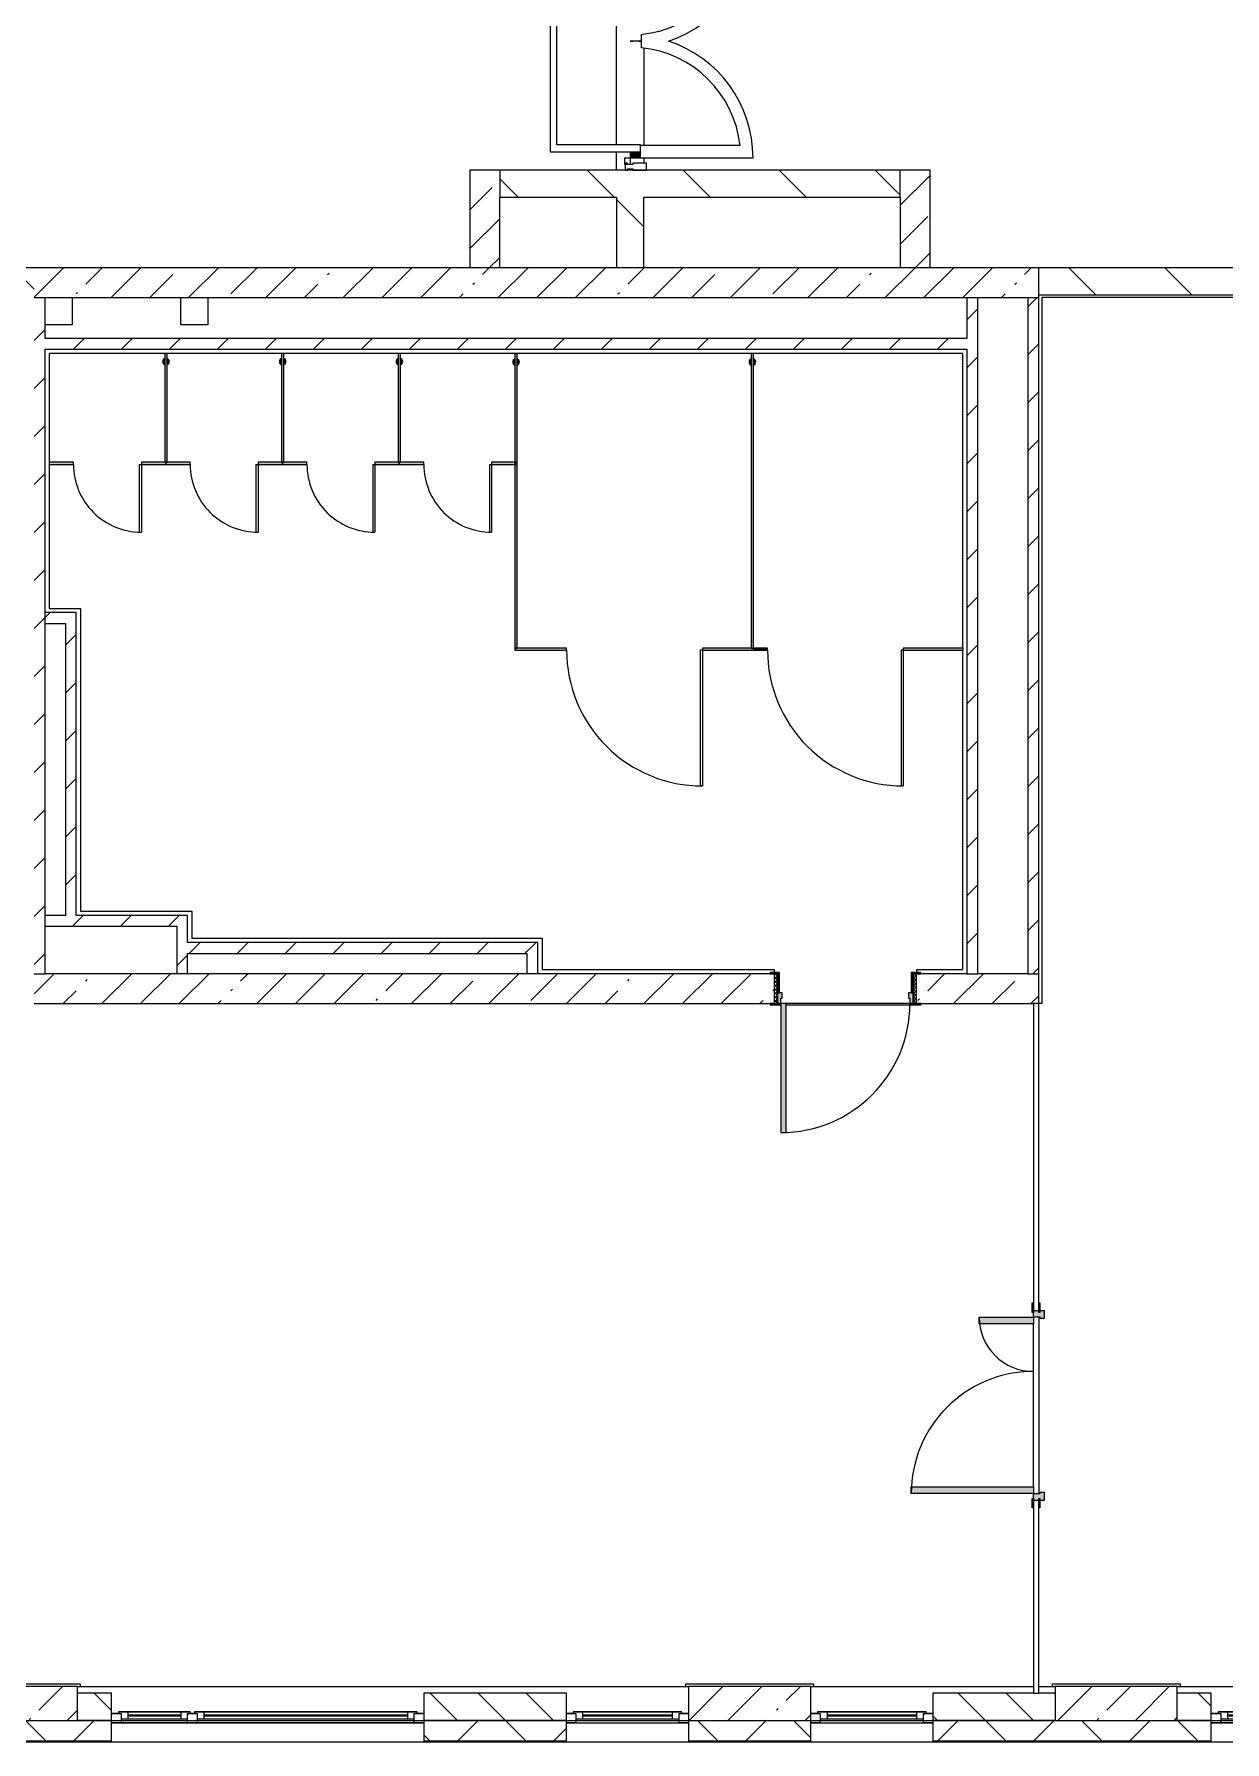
# Model space of a CAD drawing. Header units: millimetres. Extents: x 35224 to 234359, y -8553 to 29000.
# Drawn here: x 201559 to 210329, y -258 to 12321 of the extents above; entities that cross this region are included whole.
import ezdxf

# ---------------------------------------------------------------- set-up
doc = ezdxf.new("R2010")
doc.units = ezdxf.units.MM
for name, color, linetype, lineweight, true_color in [('A-DETL-GENF-3', 7, 'Continuous', 5, 0xaaaaaa), ('A-DETL-GENF-5', 7, 'Continuous', 5, 0xe2e2e2), ('A-DOOR-2', 7, 'Continuous', 5, 0xaaaaaa), ('A-DOOR-3', 7, 'Continuous', 5, 0xe2e2e2), ('A-DOOR-FRAM-2', 7, 'Continuous', 5, 0xe2e2e2), ('A-DOOR-FRAM-3', 7, 'Continuous', 5, 0xaaaaaa), ('A-FLOR-2', 7, 'Continuous', 5, 0xaaaaaa), ('A-GENM-4', 7, 'Continuous', 5, 0xe2ddcd)]:
    doc.layers.add(name, color=color, linetype=linetype, lineweight=lineweight, true_color=true_color)
for name, color, linetype, lineweight in [('A-DOOR-6', 7, 'Continuous', 5), ('A-GENM-1', 7, 'Continuous', 5), ('A-GLAZ-1', 7, 'Continuous', 5), ('A-GLAZ-CWMG-3', 7, 'Continuous', 5), ('A-WALL', 7, 'Continuous', 9), ('A-WALL-4', 7, 'Continuous', 5), ('I-WALL-3', 7, 'Continuous', 5), ('S-COLS-1', 7, 'Continuous', 5)]:
    doc.layers.add(name, color=color, linetype=linetype, lineweight=lineweight)
pattern_1 = [(45, (107348.7, 0), (-176.7767, 176.7767), [])]
pattern_2 = [(45, (107348.7, 0), (-285.1231, 285.1231), []), (45, (107633.8, 0), (-285.1231, 285.1231), [504.031, -100.806, 16.764, -84.042])]
pattern_3 = [(135, (107348.7, 0), (-353.5534, -353.5534), [])]

# ---------------------------------------------------------------- blocks, each defined once
blk = doc.blocks.new('BSC_Колонна _Прямоугольная - 250х900-23282983-3_7_2_птичка')
at = {"layer": 'S-COLS-1'}
h = blk.add_hatch(dxfattribs=at)
h.set_pattern_fill('FP_118', color=256, style=0, pattern_type=2)
h.set_pattern_definition([(45, (-99480, -25), (-285.1231, 285.1231), []), (45, (-99194.88, -25), (-285.1231, 285.1231), [504.031, -100.806, 16.764, -84.042])])
h.paths.add_polyline_path([(450, -125), (450, 125), (-450, 125), (-450, -125), (270, -125)])
for p, q in [((450, 125), (-450, 125)), ((-450, 125), (-450, -125)), ((450, -125), (450, 125)), ((-450, -125), (450, -125))]:
    blk.add_line(p, q, dxfattribs=at)
blk = doc.blocks.new('110_Дверь_СКБ_1Ст_Внутренняя1 - Д-7а_л__950x2100h_Туалет-V142-3_7_2_птичка')
at = {"layer": 'A-DOOR-2'}
h = blk.add_hatch(dxfattribs=at)
h.set_pattern_fill('FP_120', color=256, style=0, pattern_type=2)
h.set_pattern_definition([(135, (1776.41, 174.685), (-14.14214, -14.14214), []), (225, (1776.41, 174.685), (14.14214, -14.14214), [])])
h.paths.add_polyline_path([(537.5, 110), (512.5, 110), (512.5, -110), (537.5, -110)])
at = {"layer": 'A-DOOR-3'}
h = blk.add_hatch(color=256, dxfattribs=at)
h.paths.add_polyline_path([(487.5, 110), (487.5, 70), (477.5, 70), (477.5, 30), (512.5, 30), (512.5, 110)])
h.paths.add_polyline_path([(-462.5, 110), (-487.5, 110), (-487.5, 30), (-452.5, 30), (-452.5, 70), (-462.5, 70)])
at = {"layer": 'A-DOOR-FRAM-2'}
for points in [[(447.5, 1060), (447.5, 110), (487.5, 110), (487.5, 1060)], [(-542.5, 118), (-542.5, 110), (-472.5, 110), (-472.5, 118)], [(-472.5, 30), (-487.5, 30), (-487.5, -110), (-472.5, -110)], [(567.5, 118), (497.5, 118), (497.5, 110), (567.5, 110)], [(512.5, 30), (497.5, 30), (497.5, -110), (512.5, -110)], [(-542.5, -110), (-542.5, -118), (-472.5, -118), (-472.5, -110)], [(567.5, -110), (497.5, -110), (497.5, -118), (567.5, -118)]]:
    blk.add_hatch(color=256, dxfattribs=at).paths.add_polyline_path(points)
at = {"layer": 'A-DOOR-FRAM-3'}
h = blk.add_hatch(dxfattribs=at)
h.set_pattern_fill('FP_121', color=256, style=0, pattern_type=2)
h.set_pattern_definition([(45, (-346.384, 174.685), (-14.1421, 14.1421), []), (135, (-346.384, 174.685), (-14.1421, -14.1421), [])])
h.paths.add_polyline_path([(-487.5, 110), (-512.5, 110), (-512.5, -110), (-487.5, -110)])
at = {"layer": 'A-DOOR-2'}
for p, q in [((487.5, 1060), (447.5, 1060)), ((447.5, 1060), (447.5, 110)), ((487.5, 110), (487.5, 1060)), ((447.5, 110), (487.5, 110))]:
    blk.add_line(p, q, dxfattribs=at)
blk.add_arc((487.5, 110), 950, 90, 180, dxfattribs=at)
at = {"layer": 'A-DOOR-FRAM-3'}
for p, q in [((-472.5, 118), (-542.5, 118)), ((-542.5, 118), (-542.5, 110)), ((-542.5, 110), (-472.5, 110)), ((-487.5, 110), (-512.5, 110)), ((-512.5, 110), (-512.5, -110)), ((-462.5, 110), (-487.5, 110)), ((-487.5, 110), (-487.5, 30)), ((-487.5, -110), (-487.5, 110)), ((-472.5, 110), (-487.5, 110)), ((-487.5, 110), (-487.5, 109)), ((-487.5, 109), (-472.5, 109)), ((-487.5, 30), (-452.5, 30)), ((-472.5, 30), (-487.5, 30)), ((-487.5, 30), (-487.5, -110)), ((-472.5, 110), (-472.5, 118)), ((-472.5, 109), (-472.5, 110)), ((-472.5, -110), (-472.5, 30)), ((-462.5, 70), (-462.5, 110)), ((-452.5, 70), (-462.5, 70)), ((-452.5, 30), (-452.5, 70)), ((487.5, 70), (477.5, 70)), ((477.5, 70), (477.5, 30)), ((477.5, 30), (512.5, 30)), ((487.5, 110), (487.5, 70)), ((512.5, 110), (487.5, 110)), ((567.5, 118), (497.5, 118)), ((497.5, 118), (497.5, 110)), ((512.5, 110), (497.5, 110)), ((497.5, 110), (497.5, 109)), ((497.5, 110), (567.5, 110)), ((497.5, 109), (512.5, 109)), ((512.5, 30), (497.5, 30)), ((497.5, 30), (497.5, -110)), ((512.5, 30), (512.5, 110)), ((537.5, 110), (512.5, 110)), ((512.5, 110), (512.5, -110)), ((512.5, 109), (512.5, 110)), ((512.5, -110), (512.5, 30)), ((537.5, -110), (537.5, 110)), ((567.5, 110), (567.5, 118)), ((-472.5, -110), (-542.5, -110)), ((-542.5, -110), (-542.5, -118)), ((-542.5, -118), (-472.5, -118)), ((-512.5, -110), (-487.5, -110)), ((-487.5, -110), (-472.5, -110)), ((-472.5, -118), (-472.5, -110)), ((497.5, -110), (512.5, -110)), ((567.5, -110), (497.5, -110)), ((497.5, -110), (497.5, -118)), ((497.5, -118), (567.5, -118)), ((512.5, -110), (537.5, -110)), ((567.5, -118), (567.5, -110))]:
    blk.add_line(p, q, dxfattribs=at)
blk = doc.blocks.new('BSC_Колонна _Прямоугольная - 250х900-V144-3_7_2_птичка')
at = {"layer": 'S-COLS-1'}
h = blk.add_hatch(dxfattribs=at)
h.set_pattern_fill('FP_122', color=256, style=0, pattern_type=2)
h.set_pattern_definition([(45, (-94080, -25), (-285.1231, 285.1231), []), (45, (-93794.88, -25), (-285.1231, 285.1231), [504.031, -100.806, 16.764, -84.042])])
h.paths.add_polyline_path([(450, -125), (450, 125), (-450, 125), (-450, -125), (77, -125)])
for p, q in [((450, 125), (-450, 125)), ((-450, 125), (-450, -125)), ((450, -125), (450, 125)), ((-450, -125), (450, -125))]:
    blk.add_line(p, q, dxfattribs=at)
blk = doc.blocks.new('BSC_Колонна _Прямоугольная - 250х900-V145-3_7_2_птичка')
at = {"layer": 'S-COLS-1'}
h = blk.add_hatch(dxfattribs=at)
h.set_pattern_fill('FP_123', color=256, style=0, pattern_type=2)
h.set_pattern_definition([(45, (-102180, -25), (-285.1231, 285.1231), []), (45, (-101894.88, -25), (-285.1231, 285.1231), [504.031, -100.806, 16.764, -84.042])])
h.paths.add_polyline_path([(450, -125), (450, 125), (-450, 125), (-450, -125), (367, -125)])
for p, q in [((450, 125), (-450, 125)), ((-450, 125), (-450, -125)), ((450, -125), (450, 125)), ((-450, -125), (450, -125))]:
    blk.add_line(p, q, dxfattribs=at)
blk = doc.blocks.new('120_Окно_СКБ_2Ст_Фрамуга сверху - 120_Окно_СКБ_2Ст_2300х2500_h_ ДОО-19727959-3_7_2_птичка')
at = {"layer": 'A-GLAZ-1'}
for p, q in [((-1150, -127), (-1150, -57)), ((-1150, -57), (-1080, -57)), ((1150, -57), (-1150, -57)), ((-1080, -57), (-1080, -127)), ((-1080, -57), (1080, -57)), ((520, -87), (-1080, -87)), ((-1080, -87), (-1080, -127)), ((-1030, -137), (-1030, -87)), ((-1030, -107), (470, -107)), ((470, -117), (-1030, -117)), ((470, -137), (470, -87)), ((520, -127), (520, -57)), ((520, -57), (590, -57)), ((520, -127), (520, -87)), ((590, -57), (590, -127)), ((1080, -87), (590, -87)), ((590, -87), (590, -127)), ((640, -137), (640, -87)), ((640, -107), (1030, -107)), ((1030, -117), (640, -117)), ((1030, -137), (1030, -87)), ((1080, -127), (1080, -57)), ((1080, -57), (1150, -57)), ((1080, -127), (1080, -87)), ((1150, -57), (1150, -127)), ((-1080, -127), (-1150, -127)), ((-1150, -127), (-1100, -127)), ((-1080, -127), (-1100, -127)), ((-1100, -127), (-1100, -137)), ((-1100, -137), (540, -137)), ((540, -137), (-1100, -137)), ((590, -127), (520, -127)), ((540, -127), (520, -127)), ((540, -127), (570, -127)), ((540, -127), (570, -127)), ((540, -137), (540, -127)), ((590, -127), (570, -127)), ((570, -127), (570, -137)), ((570, -137), (1100, -137)), ((1100, -137), (570, -137)), ((1150, -127), (1080, -127)), ((1100, -127), (1080, -127)), ((1100, -127), (1150, -127)), ((1100, -137), (1100, -127))]:
    blk.add_line(p, q, dxfattribs=at)
blk = doc.blocks.new('120_Окно_СКБ_1Ст - 120_Окно_СКБ_1Ст 900х2500_h_ с форточкой-V147-3_7_2_птичка')
at = {"layer": 'A-GLAZ-1'}
for p, q in [((-450, -127), (-450, -57)), ((-450, -57), (-380, -57)), ((450, -57), (-450, -57)), ((-380, -57), (-380, -127)), ((380, -87), (-380, -87)), ((-380, -87), (-380, -127)), ((-330, -137), (-330, -87)), ((-330, -107), (330, -107)), ((330, -117), (-330, -117)), ((330, -137), (330, -87)), ((380, -127), (380, -57)), ((380, -57), (450, -57)), ((380, -127), (380, -87)), ((450, -57), (450, -127)), ((-380, -127), (-450, -127)), ((-450, -127), (-400, -127)), ((-380, -127), (-400, -127)), ((-400, -127), (-400, -137)), ((-400, -137), (400, -137)), ((400, -137), (-400, -137)), ((450, -127), (380, -127)), ((400, -127), (380, -127)), ((400, -127), (450, -127)), ((400, -137), (400, -127))]:
    blk.add_line(p, q, dxfattribs=at)
blk = doc.blocks.new('120_Окно_СКБ_1Ст - 120_Окно_СКБ_1Ст 900х2500_h_ с форточкой-22876038-3_7_2_птичка')
at = {"layer": 'A-GLAZ-1'}
for p, q in [((-450, -127), (-450, -57)), ((-450, -57), (-380, -57)), ((450, -57), (-450, -57)), ((-380, -57), (-380, -127)), ((380, -87), (-380, -87)), ((-380, -87), (-380, -127)), ((-330, -137), (-330, -87)), ((-330, -107), (330, -107)), ((330, -117), (-330, -117)), ((330, -137), (330, -87)), ((380, -127), (380, -57)), ((380, -57), (450, -57)), ((380, -127), (380, -87)), ((450, -57), (450, -127)), ((-380, -127), (-450, -127)), ((-450, -127), (-400, -127)), ((-380, -127), (-400, -127)), ((-400, -127), (-400, -137)), ((-400, -137), (400, -137)), ((400, -137), (-400, -137)), ((450, -127), (380, -127)), ((400, -127), (380, -127)), ((400, -127), (450, -127)), ((400, -137), (400, -127))]:
    blk.add_line(p, q, dxfattribs=at)
blk = doc.blocks.new('131_Сантехническая перегородка 7 - СП-1-V253-3_7_2_птичка')
at = {"layer": 'A-GENM-4'}
blk.add_hatch(color=256, dxfattribs=at).paths.add_polyline_path([(2166, 8), (-4, 8), (-4, -8), (2166, -8)])
at = {"layer": 'A-GENM-1'}
for p, q in [((2166, 8), (-4, 8)), ((-4, 8), (-4, -8)), ((2166, -8), (2166, 8)), ((-4, -8), (2166, -8))]:
    blk.add_line(p, q, dxfattribs=at)
at = {"layer": 'A-GENM-1', "flags": 128}
for points in [[(71, 8), (71, 9), (71, 9), (70, 9), (70, 10), (70, 10), (69, 11), (69, 11), (68, 12), (68, 12), (67, 12), (67, 13), (66, 13), (66, 13), (65, 14), (65, 14), (64, 14), (64, 14), (63, 14), (62, 15), (62, 15), (61, 15), (61, 15), (60, 15), (59, 15), (59, 15), (58, 15), (58, 15), (57, 15), (56, 15), (56, 15), (55, 15), (55, 15), (54, 14), (54, 14), (53, 14), (52, 14), (52, 13), (51, 13), (51, 13), (50, 13), (50, 12), (49, 12), (49, 11), (48, 11), (48, 11), (48, 10), (47, 10), (47, 9), (46, 9), (46, 8), (46, 8)], [(46, -8), (46, -9), (47, -9), (47, -9), (47, -10), (48, -10), (48, -11), (49, -11), (49, -12), (50, -12), (50, -12), (51, -13), (51, -13), (52, -13), (52, -14), (53, -14), (53, -14), (54, -14), (54, -14), (55, -15), (56, -15), (56, -15), (57, -15), (57, -15), (58, -15), (59, -15), (59, -15), (60, -15), (60, -15), (61, -15), (62, -15), (62, -15), (63, -15), (63, -14), (64, -14), (64, -14), (65, -14), (66, -13), (66, -13), (67, -13), (67, -13), (68, -12), (68, -12), (69, -11), (69, -11), (69, -11), (70, -10), (70, -10), (71, -9), (71, -9), (71, -8), (71, -8)]]:
    blk.add_lwpolyline(points, dxfattribs=at)
at = {"layer": 'A-GENM-1'}
for radius, start, end in [(24.6, 19.9113, 160.0887), (17.6, 45, 135), (17.6, 45, 135), (15.1, 45, 135), (24.6, 199.9113, 340.0887), (17.6, 225, 315), (17.6, 225, 315), (15.1, 225, 315)]:
    blk.add_arc((59, 0), radius, start, end, dxfattribs=at)
blk = doc.blocks.new('131_Сантехническая перегородка 6 - СП-1-V254-3_7_2_птичка')
at = {"layer": 'A-GENM-4'}
blk.add_hatch(color=256, dxfattribs=at).paths.add_polyline_path([(800, 8), (0, 8), (0, -8), (800, -8)])
at = {"layer": 'A-GENM-1'}
for p, q in [((800, 8), (0, 8)), ((0, 8), (0, -8)), ((800, -8), (800, 8)), ((0, -8), (800, -8))]:
    blk.add_line(p, q, dxfattribs=at)
at = {"layer": 'A-GENM-1', "flags": 128}
for points in [[(71, 8), (71, 9), (71, 9), (70, 9), (70, 10), (70, 10), (69, 11), (69, 11), (68, 12), (68, 12), (67, 12), (67, 13), (66, 13), (66, 13), (65, 14), (65, 14), (64, 14), (64, 14), (63, 14), (62, 15), (62, 15), (61, 15), (61, 15), (60, 15), (59, 15), (59, 15), (58, 15), (58, 15), (57, 15), (56, 15), (56, 15), (55, 15), (55, 15), (54, 14), (54, 14), (53, 14), (52, 14), (52, 13), (51, 13), (51, 13), (50, 13), (50, 12), (49, 12), (49, 11), (48, 11), (48, 11), (48, 10), (47, 10), (47, 9), (46, 9), (46, 8), (46, 8)], [(46, -8), (46, -9), (47, -9), (47, -9), (47, -10), (48, -10), (48, -11), (49, -11), (49, -12), (50, -12), (50, -12), (51, -13), (51, -13), (52, -13), (52, -14), (53, -14), (53, -14), (54, -14), (54, -14), (55, -15), (56, -15), (56, -15), (57, -15), (57, -15), (58, -15), (59, -15), (59, -15), (60, -15), (60, -15), (61, -15), (62, -15), (62, -15), (63, -15), (63, -14), (64, -14), (64, -14), (65, -14), (66, -13), (66, -13), (67, -13), (67, -13), (68, -12), (68, -12), (69, -11), (69, -11), (69, -11), (70, -10), (70, -10), (71, -9), (71, -9), (71, -8), (71, -8)]]:
    blk.add_lwpolyline(points, dxfattribs=at)
at = {"layer": 'A-GENM-1'}
for radius, start, end in [(24.6, 19.9113, 160.0887), (17.6, 45, 135), (17.6, 45, 135), (15.1, 45, 135), (24.6, 199.9113, 340.0887), (17.6, 225, 315), (17.6, 225, 315), (15.1, 225, 315)]:
    blk.add_arc((59, 0), radius, start, end, dxfattribs=at)
blk = doc.blocks.new('131_Сантехническая перегородка_Дверь МГН - СД-1-V255-3_7_2_птичка')
at = {"layer": 'A-GENM-4'}
for points in [[(-370, 8), (-370, -8), (10, -8), (10, 8)], [(1010, 8), (1010, -8), (1390, -8), (1390, 8), (1256, 8)]]:
    blk.add_hatch(color=256, dxfattribs=at).paths.add_polyline_path(points)
at = {"layer": 'A-DOOR-6'}
for p, q in [((10, 1008), (26, 1008)), ((10, 8), (10, 1008)), ((26, 8), (26, 1008)), ((10, 8), (26, 8))]:
    blk.add_line(p, q, dxfattribs=at)
blk.add_arc((10, 8), 1000, 360, 90, dxfattribs=at)
at = {"layer": 'A-GENM-1'}
for p, q in [((10, 8), (-370, 8)), ((-370, 8), (-370, -8)), ((10, -8), (10, 8)), ((1390, 8), (1010, 8)), ((1010, 8), (1010, -8)), ((1390, -8), (1390, 8)), ((-370, -8), (10, -8)), ((1010, -8), (1390, -8))]:
    blk.add_line(p, q, dxfattribs=at)
blk = doc.blocks.new('131_Сантехническая перегородка_Дверь 5 - СД-1-V256-3_7_2_птичка')
at = {"layer": 'A-GENM-4'}
for points in [[(70, 8), (70, -8), (250, -8), (250, 8)], [(750, 8), (750, -8), (930, -8), (930, 8)]]:
    blk.add_hatch(color=256, dxfattribs=at).paths.add_polyline_path(points)
at = {"layer": 'A-DOOR-6'}
for p, q in [((266, 508), (250, 508)), ((250, 8), (250, 508)), ((266, 8), (266, 508)), ((266, 8), (250, 8))]:
    blk.add_line(p, q, dxfattribs=at)
blk.add_arc((250, 8), 500, 360, 90, dxfattribs=at)
at = {"layer": 'A-GENM-1'}
for p, q in [((250, 8), (70, 8)), ((70, 8), (70, -8)), ((250, -8), (250, 8)), ((930, 8), (750, 8)), ((750, 8), (750, -8)), ((930, -8), (930, 8)), ((70, -8), (250, -8)), ((750, -8), (930, -8))]:
    blk.add_line(p, q, dxfattribs=at)
blk = doc.blocks.new('131_Сантехническая перегородка_Дверь МГН 2 - СД-1-V257-3_7_2_птичка')
at = {"layer": 'A-GENM-4'}
for points in [[(-430, 8), (-430, -8), (10, -8), (10, 8)], [(1010, 8), (1010, -8), (1110, -8), (1110, 8)]]:
    blk.add_hatch(color=256, dxfattribs=at).paths.add_polyline_path(points)
at = {"layer": 'A-DOOR-6'}
for p, q in [((10, 1008), (26, 1008)), ((10, 8), (10, 1008)), ((26, 8), (26, 1008)), ((10, 8), (26, 8))]:
    blk.add_line(p, q, dxfattribs=at)
blk.add_arc((10, 8), 1000, 360, 90, dxfattribs=at)
at = {"layer": 'A-GENM-1'}
for p, q in [((10, 8), (-430, 8)), ((-430, 8), (-430, -8)), ((10, -8), (10, 8)), ((1110, 8), (1010, 8)), ((1010, 8), (1010, -8)), ((1110, -8), (1110, 8)), ((-430, -8), (10, -8)), ((1010, -8), (1110, -8))]:
    blk.add_line(p, q, dxfattribs=at)
blk = doc.blocks.new('Дверь_Витражная_остекление_ - ВВ-7 остекление-32356329-3_7_2_птичка')
at = {"layer": 'A-DETL-GENF-5'}
blk.add_hatch(color=256, dxfattribs=at).paths.add_polyline_path([(-860, -20), (-860, -96), (-815, -96), (-815, -20)])
h = blk.add_hatch(color=256, dxfattribs=at)
h.paths.add_polyline_path([(865, -100), (900, -100), (900, -40), (910, -40), (910, -20), (865, -20), (865, -40)])
h.paths.add_polyline_path([(900, -880), (910, -880), (910, -140), (900, -140), (900, -833)])
at = {"layer": 'A-DETL-GENF-3'}
for p, q in [((-815, -20), (-860, -20)), ((-860, -96), (-860, -20)), ((-815, -20), (-860, -20)), ((-860, -20), (-860, -96)), ((865, -100), (865, -20)), ((865, -20), (865, -100)), ((910, -880), (910, -140)), ((910, -880), (910, -140)), ((910, -800), (900, -800)), ((910, -880), (900, -880)), ((900, -880), (910, -880))]:
    blk.add_line(p, q, dxfattribs=at)
at = {"layer": 'A-DOOR-2'}
for p, q in [((-910, 20), (-860, 20)), ((-910, -20), (-910, 20)), ((-860, 20), (-860, -20)), ((860, 20), (910, 20)), ((860, -20), (860, 20)), ((910, 20), (910, -20)), ((-860, -20), (-910, -20)), ((-860, -96), (-860, -20)), ((910, -20), (860, -20))]:
    blk.add_line(p, q, dxfattribs=at)
for centre, start, end in [((-860, -20), 354.5815, 0), ((860, -20), 180, 185.4185)]:
    blk.add_arc(centre, 860, start, end, dxfattribs=at)
blk = doc.blocks.new('Прямоугольный импост - Импост структурный с накладкой - 160мм Темный-32310142-3_7_2_птичка')
at = {"layer": 'A-GLAZ-CWMG-3'}
for p, q in [((-50, 0), (-50, 17)), ((-50, 17), (0, 17)), ((-40, 0), (-50, 0)), ((-40, -40), (-40, 0)), ((0, 0), (-10, 0)), ((-10, 0), (-10, -40)), ((0, 17), (0, 0)), ((-50, -140), (-50, -40)), ((-50, -40), (-40, -40)), ((-10, -40), (0, -40)), ((0, -40), (0, -140)), ((0, -140), (-50, -140))]:
    blk.add_line(p, q, dxfattribs=at)
blk = doc.blocks.new('110_Дверь_СКБ_2Ст - Д-5_п__в составе перегородки _не входит в спец__-32680317-3_7_2_птичка')
at = {"layer": 'A-DOOR-3'}
h = blk.add_hatch(color=256, dxfattribs=at)
h.paths.add_polyline_path([(712, -20), (712, 60), (652, 60), (652, 30), (662, 30), (662, -20)])
h.paths.add_polyline_path([(-628, 60), (-688, 60), (-688, -20), (-638, -20), (-638, 30), (-628, 30)])
for points in [[(-588, -420), (-588, -20), (-638, -20), (-638, -420)], [(662, -920), (662, -20), (612, -20), (612, -920)]]:
    blk.add_hatch(color=256, dxfattribs=at).paths.add_polyline_path(points)
at = {"layer": 'A-DOOR-FRAM-2'}
for points in [[(-673, 28), (-743, 28), (-743, 20), (-673, 20)], [(767, 28), (697, 28), (697, 20), (767, 20)], [(-673, -20), (-743, -20), (-743, -28), (-673, -28)], [(767, -20), (697, -20), (697, -28), (767, -28)]]:
    blk.add_hatch(color=256, dxfattribs=at).paths.add_polyline_path(points)
at = {"layer": 'A-DOOR-2'}
for p, q in [((-638, -20), (-588, -20)), ((-638, -420), (-638, -20)), ((-588, -20), (-588, -420)), ((612, -20), (662, -20)), ((612, -920), (612, -20)), ((662, -20), (662, -920)), ((-588, -420), (-638, -420)), ((662, -920), (612, -920))]:
    blk.add_line(p, q, dxfattribs=at)
for centre, radius, start, end in [((-638, -20), 400, 270, 0), ((662, -20), 900, 180, 270)]:
    blk.add_arc(centre, radius, start, end, dxfattribs=at)
at = {"layer": 'A-DOOR-FRAM-3'}
for p, q in [((-743, 28), (-673, 28)), ((-743, 20), (-743, 28)), ((-673, 20), (-743, 20)), ((-688, 60), (-628, 60)), ((-688, -20), (-688, 60)), ((-688, 20), (-673, 20)), ((-688, 19), (-688, 20)), ((-673, 19), (-688, 19)), ((-673, 28), (-673, 20)), ((-673, 20), (-673, 19)), ((-638, 30), (-638, -20)), ((-628, 30), (-638, 30)), ((-628, 60), (-628, 30)), ((652, 60), (712, 60)), ((652, 30), (652, 60)), ((662, 30), (652, 30)), ((662, -20), (662, 30)), ((697, 20), (697, 28)), ((697, 28), (767, 28)), ((697, 19), (697, 20)), ((697, 20), (712, 20)), ((767, 20), (697, 20)), ((712, 19), (697, 19)), ((712, 60), (712, -20)), ((712, 20), (712, 19)), ((767, 28), (767, 20)), ((-743, -20), (-673, -20)), ((-743, -28), (-743, -20)), ((-673, -28), (-743, -28)), ((-638, -20), (-688, -20)), ((-673, -20), (-673, -28)), ((712, -20), (662, -20)), ((697, -28), (697, -20)), ((697, -20), (767, -20)), ((767, -28), (697, -28)), ((767, -20), (767, -28))]:
    blk.add_line(p, q, dxfattribs=at)

msp = doc.modelspace()

# ---------------------------------------------------------------- hatches: boundary and pattern name
at = {"layer": 'A-WALL-4'}
h = msp.add_hatch(dxfattribs=at)
h.set_pattern_fill('FP_91', color=256, style=0, pattern_type=2)
h.set_pattern_definition([(135, (107348.7, 0), (-176.7767, -176.7767), [])])
h.paths.add_polyline_path([(228478.7, -100), (228778.7, -100), (228778.7, 100), (228478.7, 100)])
h.paths.add_polyline_path([(218978.7, -100), (218978.7, 100), (218078.7, 100), (218078.7, -100), (218285.4, -100)])
h.paths.add_polyline_path([(216421, -100), (217178.7, -100), (217178.7, 100), (216278.7, 100), (216278.7, -100)])
h.paths.add_polyline_path([(226678.7, -100), (226675.3, 100), (226178.7, 100), (226178.7, -100), (226675.3, -100)])
h.paths.add_polyline_path([(220778.7, -100), (221028.7, -100), (221028.7, 100), (220778.7, 100)])
h.paths.add_polyline_path([(223328.7, -100), (224378.7, -100), (224378.7, 100), (223328.7, 100)])
h.paths.add_polyline_path([(209978.7, -100), (210228.7, -100), (210228.7, 100), (209978.7, 100)])
h.paths.add_polyline_path([(212528.7, -100), (213578.7, -100), (213578.7, 100), (212528.7, 100)])
h.paths.add_polyline_path([(209078.7, -100), (209078.7, 100), (208178.7, 100), (208178.7, -100), (208963.4, -100)])
h.paths.add_polyline_path([(201878.7, -100), (202128.7, -100), (202128.7, 100), (201878.7, 100), (201878.7, 56.5)])
h.paths.add_polyline_path([(204428.7, -100), (205478.7, -100), (205478.7, 100), (204428.7, 100)])
h.paths.add_polyline_path([(199278.7, -100), (200078.7, -100), (200078.7, 100), (199278.7, 100)])
h = msp.add_hatch(dxfattribs=at)
h.set_pattern_fill('FP_93', color=256, style=0, pattern_type=2)
h.set_pattern_definition([(45, (107348.7, 0), (-353.5534, 353.5534), []), (135, (107348.7, 0), (-353.5534, -353.5534), [])])
h.paths.add_polyline_path([(231336.3, -250), (232428.7, -250), (232428.7, -100), (231078.7, -100), (231078.7, -250)])
h.paths.add_polyline_path([(227607.5, -250), (228778.7, -250), (228778.7, -100), (227578.7, -100), (227578.7, -250)])
h.paths.add_polyline_path([(217178.7, -250), (217178.7, -100), (216278.7, -100), (216278.7, -250), (216421, -250)])
h.paths.add_polyline_path([(215378.7, -250), (215378.7, -100), (214478.7, -100), (214478.7, -250), (214556.6, -250)])
h.paths.add_polyline_path([(218078.7, -250), (218978.7, -250), (218978.7, -100), (218078.7, -100)])
h.paths.add_polyline_path([(226678.7, -250), (226675.3, -100), (225278.7, -100), (225278.7, -250), (226675.3, -250)])
h.paths.add_polyline_path([(219878.7, -250), (221028.7, -250), (221028.7, -100), (219878.7, -100)])
h.paths.add_polyline_path([(223328.7, -250), (224378.7, -250), (224378.7, -100), (223328.7, -100)])
h.paths.add_polyline_path([(207278.7, -250), (207278.7, -100), (206378.7, -100), (206378.7, -250), (207099, -250)])
h.paths.add_polyline_path([(212692.2, -250), (213578.7, -250), (213578.7, -100), (212528.7, -100), (212528.7, -250)])
h.paths.add_polyline_path([(201878.7, -250), (202128.7, -250), (202128.7, -100), (200978.7, -100), (200978.7, -250), (201505.7, -250)])
h.paths.add_polyline_path([(208178.7, -250), (210228.7, -250), (210228.7, -100), (208178.7, -100)])
h.paths.add_polyline_path([(205478.7, -250), (205478.7, -100), (204428.7, -100), (204428.7, -250), (205234.6, -250)])
h.paths.add_polyline_path([(199641.3, -250), (200078.7, -250), (200078.7, -100), (199278.7, -100), (199278.7, -250)])
h.paths.add_polyline_path([(198378.7, -250), (198378.7, -100), (196558.7, -100), (196558.7, -250), (198243, -250)])
at = {"layer": 'I-WALL-3'}
h = msp.add_hatch(dxfattribs=at)
h.set_pattern_fill('FP_92', color=256, style=0, pattern_type=2)
h.set_pattern_definition(pattern_3)
h.paths.add_polyline_path([(205848.7, 10600), (206048.7, 10600), (206048.7, 11320), (205848.7, 11320), (205848.7, 11120)])
h.paths.add_polyline_path([(205848.7, 13220), (206048.7, 13220), (206048.7, 13400), (205848.7, 13400)])
h = msp.add_hatch(dxfattribs=at)
h.set_pattern_fill('FP_89', color=256, style=0, pattern_type=2)
h.set_pattern_definition(pattern_2)
h.paths.add_polyline_path([(204987.7, 10600), (204987.7, 11320), (204767.7, 11320), (204767.7, 10600)])
h = msp.add_hatch(dxfattribs=at)
h.set_pattern_fill('FP_92', color=256, style=0, pattern_type=2)
h.set_pattern_definition(pattern_3)
h.paths.add_polyline_path([(205848.7, 11120), (205848.7, 11320), (204987.7, 11320), (204987.7, 11120), (205234.6, 11120)])
h = msp.add_hatch(dxfattribs=at)
h.set_pattern_fill('FP_92', color=256, style=0, pattern_type=2)
h.set_pattern_definition(pattern_3)
h.paths.add_polyline_path([(207937.7, 11120), (207937.7, 11320), (206048.7, 11320), (206048.7, 11120), (207099, 11120)])
h = msp.add_hatch(dxfattribs=at)
h.set_pattern_fill('FP_89', color=256, style=0, pattern_type=2)
h.set_pattern_definition(pattern_2)
h.paths.add_polyline_path([(208157.7, 10600), (208157.7, 11320), (207937.7, 11320), (207937.7, 10600)])
h = msp.add_hatch(dxfattribs=at)
h.set_pattern_fill('FP_92', color=256, style=0, pattern_type=2)
h.set_pattern_definition(pattern_3)
h.paths.add_polyline_path([(212692.2, 10400), (214478.7, 10400), (214478.7, 10600), (212443.7, 10600), (212443.7, 10400), (212473.7, 10400)])
h.paths.add_polyline_path([(208963.4, 10400), (210993.7, 10400), (210993.7, 10600), (208958.7, 10600), (208958.7, 10400)])
h.paths.add_polyline_path([(197333.7, 10400), (197333.7, 10600), (196958.7, 10600), (196958.7, 10400), (197278.7, 10400)])
h.paths.add_polyline_path([(199298.7, 10400), (199858.7, 10400), (199858.7, 10600), (198733.7, 10600), (198733.7, 10400), (198788.7, 10400)])
h.paths.add_polyline_path([(201505.7, 10400), (201558.7, 10400), (201558.7, 10600), (200808.7, 10600), (200808.7, 10400), (200838.7, 10400)])
h = msp.add_hatch(dxfattribs=at)
h.set_pattern_fill('FP_89', color=256, style=0, pattern_type=2)
h.set_pattern_definition(pattern_2)
h.paths.add_polyline_path([(208958.7, 10380), (208958.7, 10600), (201558.7, 10600), (201558.7, 10380), (207099, 10380)])
h = msp.add_hatch(dxfattribs=at)
h.set_pattern_fill('FP_94', color=256, style=0, pattern_type=2)
h.set_pattern_definition(pattern_1)
h.paths.add_polyline_path([(201638.7, 5400), (201638.7, 10380), (201558.7, 10380), (201558.7, 5400)])
h = msp.add_hatch(dxfattribs=at)
h.set_pattern_fill('FP_94', color=256, style=0, pattern_type=2)
h.set_pattern_definition(pattern_1)
h.paths.add_polyline_path([(208428.7, 5400), (208508.7, 5400), (208508.7, 10380), (208428.7, 10380), (208428.7, 6593.4)])
h = msp.add_hatch(dxfattribs=at)
h.set_pattern_fill('FP_94', color=256, style=0, pattern_type=2)
h.set_pattern_definition(pattern_1)
h.paths.add_polyline_path([(208958.7, 5400), (208958.7, 10380), (208878.7, 10380), (208878.7, 5400)])
h = msp.add_hatch(dxfattribs=at)
h.set_pattern_fill('FP_94', color=256, style=0, pattern_type=2)
h.set_pattern_definition(pattern_1)
h.paths.add_polyline_path([(201638.7, 10000), (208428.7, 10000), (208428.7, 10080), (201638.7, 10080), (201638.7, 10064.1)])
h = msp.add_hatch(dxfattribs=at)
h.set_pattern_fill('FP_94', color=256, style=0, pattern_type=2)
h.set_pattern_definition(pattern_1)
h.paths.add_polyline_path([(201788.7, 7980), (201868.7, 7980), (201868.7, 8060), (201638.7, 8060), (201638.7, 7980)])
h = msp.add_hatch(dxfattribs=at)
h.set_pattern_fill('FP_94', color=256, style=0, pattern_type=2)
h.set_pattern_definition(pattern_1)
h.paths.add_polyline_path([(201868.7, 5830), (201868.7, 7980), (201788.7, 7980), (201788.7, 5830)])
h = msp.add_hatch(dxfattribs=at)
h.set_pattern_fill('FP_94', color=256, style=0, pattern_type=2)
h.set_pattern_definition(pattern_1)
h.paths.add_polyline_path([(199378.7, 6620), (199808.7, 6620), (199808.7, 6700), (199378.7, 6700)])
h.paths.add_polyline_path([(201505.7, 6620), (201558.7, 6620), (201558.7, 6700), (200758.7, 6700), (200758.7, 6620), (200788.7, 6620)])
h = msp.add_hatch(dxfattribs=at)
h.set_pattern_fill('FP_94', color=256, style=0, pattern_type=2)
h.set_pattern_definition(pattern_1)
h.paths.add_polyline_path([(202608.7, 5750), (202608.7, 5830), (201638.7, 5830), (201638.7, 5750)])
h = msp.add_hatch(dxfattribs=at)
h.set_pattern_fill('FP_94', color=256, style=0, pattern_type=2)
h.set_pattern_definition(pattern_1)
h.paths.add_polyline_path([(202608.7, 5400), (202688.7, 5400), (202688.7, 5830), (202608.7, 5830), (202608.7, 5750)])
h = msp.add_hatch(dxfattribs=at)
h.set_pattern_fill('FP_94', color=256, style=0, pattern_type=2)
h.set_pattern_definition(pattern_1)
h.paths.add_polyline_path([(205188.7, 5550), (205188.7, 5630), (202688.7, 5630), (202688.7, 5550), (203370.2, 5550)])
h = msp.add_hatch(dxfattribs=at)
h.set_pattern_fill('FP_94', color=256, style=0, pattern_type=2)
h.set_pattern_definition(pattern_1)
h.paths.add_polyline_path([(205234.6, 5400), (205268.7, 5400), (205268.7, 5630), (205188.7, 5630), (205188.7, 5400)])
h = msp.add_hatch(dxfattribs=at)
h.set_pattern_fill('FP_89', color=256, style=0, pattern_type=2)
h.set_pattern_definition(pattern_2)
h.paths.add_polyline_path([(208958.7, 5180), (208958.7, 5400), (208058.7, 5400), (208058.7, 5180), (208918.7, 5180)])
h.paths.add_polyline_path([(205234.6, 5180), (207008.7, 5180), (207008.7, 5400), (201558.7, 5400), (201558.7, 5180), (203370.2, 5180)])

# ---------------------------------------------------------------- linework, layer by layer
at = {"layer": 'A-FLOR-2'}
for p, q in [((205358.7, 13130), (205358.7, 11455)), ((205408.7, 11505), (205408.7, 13080)), ((206028.7, 12318.9), (206028.7, 12221.1)), ((205358.7, 11455), (206024.7, 11455)), ((206024.7, 11505), (205408.7, 11505)), ((206024.7, 11410), (206024.7, 11505)), ((206758.7, 11500), (206024.7, 11500)), ((206024.7, 11410), (206853.7, 11410)), ((201838.7, 10380), (201838.7, 10180)), ((202638.7, 10180), (202638.7, 10380)), ((202838.7, 10380), (202838.7, 10180)), ((210993.7, 10380), (208979.7, 10380)), ((208979.7, 10380), (208979.7, 5180)), ((201838.7, 10180), (201638.7, 10180)), ((202838.7, 10180), (202638.7, 10180)), ((205100.2, 9969), (201669.7, 9969)), ((201669.7, 9969), (201669.7, 9168)), ((206840.7, 9969), (205116.2, 9969)), ((208397.7, 9969), (206856.7, 9969)), ((208397.7, 7799), (208397.7, 9969)), ((201669.7, 9152), (201669.7, 8091)), ((201669.7, 8091), (201899.7, 8091)), ((201899.7, 8091), (201899.7, 5861)), ((208397.7, 5431), (208397.7, 7783)), ((201899.7, 5861), (202719.7, 5861)), ((202719.7, 5861), (202719.7, 5661)), ((202719.7, 5661), (205299.7, 5661)), ((205299.7, 5661), (205299.7, 5431)), ((205299.7, 5431), (207009.7, 5431)), ((207009.7, 5431), (207009.7, 5408)), ((208059.7, 5408), (208059.7, 5431)), ((208059.7, 5431), (208397.7, 5431)), ((207009.7, 5171), (207058.7, 5171)), ((208008.7, 5180), (207099, 5180)), ((207099, 5171), (208059.7, 5171)), ((208979.7, 5180), (208963.4, 5180)), ((200958.2, 170), (201898.2, 170)), ((201898.2, 170), (201898.2, 150)), ((206358.2, 150), (206358.2, 170)), ((206358.2, 170), (207298.2, 170)), ((207298.2, 170), (207298.2, 150)), ((209058.7, 150), (209058.7, 170)), ((209058.7, 170), (209998.7, 170)), ((209998.7, 170), (209998.7, 150))]:
    msp.add_line(p, q, dxfattribs=at)
for centre, radius, start, end in [((205948.7, 13130), 905, 288.14412, 2.53324), ((205948.7, 13130), 815, 275.6332, 356.48271), ((205948.7, 11410), 815, 6.34007, 84.3668), ((205948.7, 11410), 905, 360, 71.85588)]:
    msp.add_arc(centre, radius, start, end, dxfattribs=at)
at = {"layer": 'A-WALL'}
for p, q in [((204987.7, 11320), (204987.7, 11120)), ((207937.7, 11120), (207937.7, 11320)), ((206048.7, 10600), (205848.7, 10600)), ((208958.7, 10400), (208958.7, 10600)), ((201558.7, 5400), (201638.7, 5400)), ((208428.7, 5400), (208508.7, 5400)), ((208878.7, 5400), (208958.7, 5400)), ((208958.7, 5180), (208918.7, 5180)), ((208918.7, 100), (208958.7, 100)), ((201878.7, -100), (202128.7, -100)), ((202128.7, -100), (201878.7, -100)), ((204428.7, -100), (205478.7, -100)), ((205478.7, -100), (204428.7, -100)), ((208178.7, -100), (209078.7, -100)), ((209078.7, -100), (208178.7, -100)), ((209978.7, -100), (210228.7, -100)), ((210228.7, -100), (209978.7, -100)), ((200978.7, -250), (202128.7, -250)), ((204428.7, -250), (205478.7, -250)), ((206378.7, -250), (207278.7, -250)), ((208178.7, -250), (210228.7, -250)), ((200978.7, -253), (202128.7, -253)), ((204428.7, -253), (205478.7, -253)), ((206378.7, -253), (207278.7, -253)), ((208178.7, -253), (210228.7, -253))]:
    msp.add_line(p, q, dxfattribs=at)
at = {"layer": 'A-WALL-4'}
for p, q in [((202128.7, 100), (201878.7, 100)), ((202128.7, -258), (202128.7, 100)), ((205478.7, 100), (204428.7, 100)), ((204428.7, 100), (204428.7, -258)), ((205478.7, -258), (205478.7, 100)), ((208918.7, 100), (208178.7, 100)), ((208178.7, 100), (208178.7, -258)), ((209078.7, 100), (208958.7, 100)), ((210228.7, 100), (209978.7, 100)), ((210228.7, -258), (210228.7, 100)), ((202128.7, -100), (204428.7, -100)), ((205478.7, -100), (206378.7, -100)), ((206378.7, -100), (206378.7, -258)), ((207278.7, -258), (207278.7, -100)), ((207278.7, -100), (208178.7, -100)), ((210228.7, -100), (212528.7, -100)), ((196550.7, -258), (204428.7, -258)), ((204428.7, -258), (217178.7, -258))]:
    msp.add_line(p, q, dxfattribs=at)
at = {"layer": 'I-WALL-3'}
for p, q in [((205848.7, 11505), (205848.7, 13080)), ((206048.7, 12217.8), (206048.7, 11500)), ((205848.7, 11320), (205848.7, 11455)), ((206048.7, 11410), (206048.7, 11370)), ((208157.7, 11320), (204767.7, 11320)), ((204767.7, 11320), (204767.7, 10600)), ((208157.7, 10600), (208157.7, 11320)), ((204987.7, 11120), (205848.7, 11120)), ((204987.7, 10600), (204987.7, 11120)), ((205848.7, 11120), (205848.7, 10600)), ((206048.7, 10600), (206048.7, 11120)), ((206048.7, 11120), (207937.7, 11120)), ((207937.7, 11120), (207937.7, 10600)), ((205848.7, 10600), (200838.7, 10600)), ((210963.7, 10600), (206048.7, 10600)), ((201558.7, 10380), (208958.7, 10380)), ((201638.7, 10080), (201638.7, 10380)), ((208428.7, 10380), (208428.7, 10080)), ((208508.7, 5400), (208508.7, 10380)), ((208878.7, 10380), (208878.7, 5400)), ((208958.7, 2975), (208958.7, 10400)), ((208958.7, 10400), (210963.7, 10400)), ((208428.7, 10080), (201638.7, 10080)), ((201638.7, 5400), (201638.7, 10000)), ((201638.7, 10000), (208428.7, 10000)), ((208428.7, 10000), (208428.7, 5400)), ((201868.7, 8060), (201638.7, 8060)), ((201868.7, 5830), (201868.7, 8060)), ((201638.7, 7980), (201788.7, 7980)), ((201788.7, 7980), (201788.7, 5830)), ((201788.7, 5830), (201638.7, 5830)), ((202688.7, 5830), (201868.7, 5830)), ((202688.7, 5630), (202688.7, 5830)), ((201638.7, 5750), (202608.7, 5750)), ((202608.7, 5750), (202608.7, 5400)), ((205268.7, 5630), (202688.7, 5630)), ((202688.7, 5550), (205188.7, 5550)), ((202688.7, 5400), (202688.7, 5550)), ((205188.7, 5550), (205188.7, 5400)), ((205268.7, 5400), (205268.7, 5630)), ((206978.7, 5400), (201638.7, 5400)), ((208428.7, 5400), (208088.7, 5400)), ((208878.7, 5400), (208508.7, 5400)), ((201558.7, 5180), (206978.7, 5180)), ((208088.7, 5180), (208918.7, 5180)), ((208918.7, 5180), (208918.7, 2975)), ((208918.7, 1620), (208918.7, 2820)), ((208958.7, 2870), (208958.7, 1570)), ((208918.7, 1465), (208918.7, 100)), ((208958.7, 100), (208958.7, 1465)), ((201878.7, 150), (206378.7, 150)), ((207278.7, 150), (208918.7, 150)), ((208958.7, 150), (209078.7, 150)), ((209978.7, 150), (214478.7, 150))]:
    msp.add_line(p, q, dxfattribs=at)

# ---------------------------------------------------------------- block references
at = {"layer": 'A-DOOR-2'}
for name, p, rotation in [('Дверь_Витражная_остекление_ - ВВ-7 остекление-32356329-3_7_2_птичка', (205928.7, 12270), 89.99999999999993), ('110_Дверь_СКБ_1Ст_Внутренняя1 - Д-7а_л__950x2100h_Туалет-V142-3_7_2_птичка', (207546.2, 5290), 180), ('110_Дверь_СКБ_2Ст - Д-5_п__в составе перегородки _не входит в спец__-32680317-3_7_2_птичка', (208938.7, 2232.5), 270)]:
    msp.add_blockref(name, p, dxfattribs=dict(at, rotation=rotation))
at = {"layer": 'A-GENM-1'}
for name, p, rotation in [('131_Сантехническая перегородка 6 - СП-1-V254-3_7_2_птичка', (202529.3, 9968), 270.0000000000007), ('131_Сантехническая перегородка 6 - СП-1-V254-3_7_2_птичка', (203388.9, 9968), 270.0000000000007), ('131_Сантехническая перегородка 6 - СП-1-V254-3_7_2_птичка', (204248.6, 9968), 270.0000000000007), ('131_Сантехническая перегородка 7 - СП-1-V253-3_7_2_птичка', (205108.2, 9964.9), 269.9999999999999), ('131_Сантехническая перегородка 7 - СП-1-V253-3_7_2_птичка', (206848.7, 9964.9), 269.9999999999999), ('131_Сантехническая перегородка_Дверь 5 - СД-1-V256-3_7_2_птичка', (202598.2, 9160), 180), ('131_Сантехническая перегородка_Дверь 5 - СД-1-V256-3_7_2_птичка', (203458.2, 9160), 180), ('131_Сантехническая перегородка_Дверь 5 - СД-1-V256-3_7_2_птичка', (204318.2, 9160), 180), ('131_Сантехническая перегородка_Дверь 5 - СД-1-V256-3_7_2_птичка', (205178.2, 9160), 180), ('131_Сантехническая перегородка_Дверь МГН - СД-1-V255-3_7_2_птичка', (206490.2, 7791), 180), ('131_Сантехническая перегородка_Дверь МГН 2 - СД-1-V257-3_7_2_птичка', (207970.2, 7791), 180)]:
    msp.add_blockref(name, p, dxfattribs=dict(at, rotation=rotation))
at = {"layer": 'A-GLAZ-1', "rotation": 180}
for name, p in [('120_Окно_СКБ_2Ст_Фрамуга сверху - 120_Окно_СКБ_2Ст_2300х2500_h_ ДОО-19727959-3_7_2_птичка', (203278.7, -175)), ('120_Окно_СКБ_1Ст - 120_Окно_СКБ_1Ст 900х2500_h_ с форточкой-V147-3_7_2_птичка', (205928.7, -175)), ('120_Окно_СКБ_1Ст - 120_Окно_СКБ_1Ст 900х2500_h_ с форточкой-22876038-3_7_2_птичка', (207728.7, -175)), ('120_Окно_СКБ_2Ст_Фрамуга сверху - 120_Окно_СКБ_2Ст_2300х2500_h_ ДОО-19727959-3_7_2_птичка', (211378.7, -175))]:
    msp.add_blockref(name, p, dxfattribs=at)
at = {"layer": 'A-GLAZ-CWMG-3', "extrusion": (0, 0, -1), "rotation": 270.0000000000001}
msp.add_blockref('Прямоугольный импост - Импост структурный с накладкой - 160мм Темный-32310142-3_7_2_птичка', (-205928.7, 11320), dxfattribs=at)
at = {"layer": 'S-COLS-1'}
for name, p in [('BSC_Колонна _Прямоугольная - 250х900-V144-3_7_2_птичка', (201428.7, 25)), ('BSC_Колонна _Прямоугольная - 250х900-23282983-3_7_2_птичка', (206828.7, 25)), ('BSC_Колонна _Прямоугольная - 250х900-V145-3_7_2_птичка', (209528.7, 25))]:
    msp.add_blockref(name, p, dxfattribs=at)

doc.saveas('drawing.dxf')
